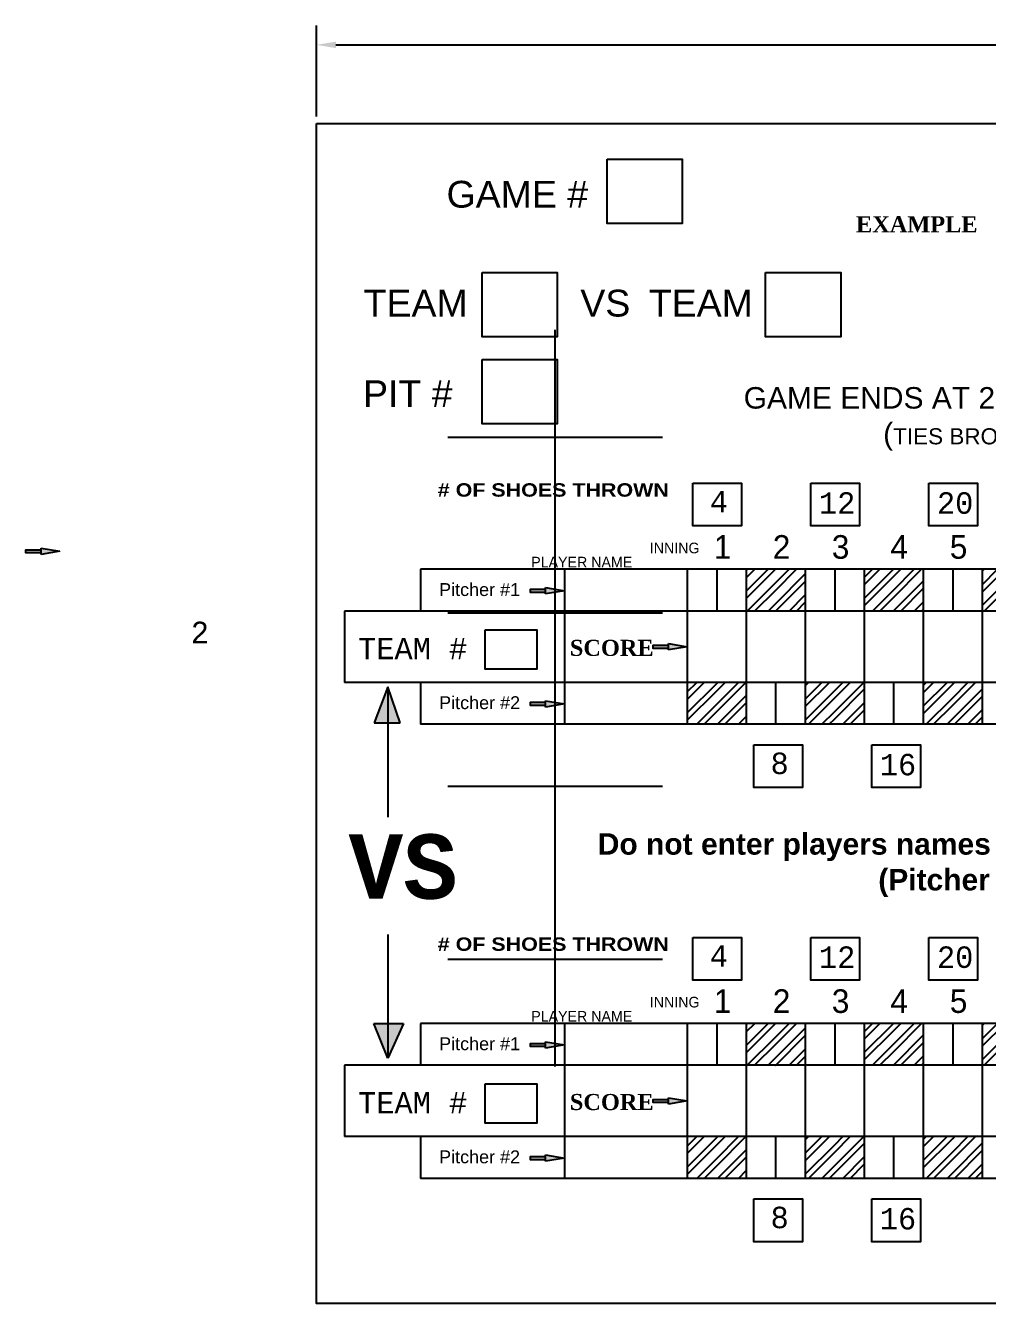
# Model space of a CAD drawing. Header units: inches. Extents: x -9 to 65.4, y -11.2 to 27.1.
# Drawn here: x -6.19 to 2.78, y -0.71 to 11.2 of the extents above; entities that cross this region are included whole.
import ezdxf

# ---------------------------------------------------------------- set-up
doc = ezdxf.new("R2010")
doc.units = ezdxf.units.IN
doc.header["$MEASUREMENT"] = 0
doc.header["$PDMODE"] = 2
doc.layers.add('Layer1', color=7, linetype='Continuous')
doc.layers.add('Layer2', color=7, linetype='Continuous')
doc.layers.add('POINTS', color=1, linetype='Continuous', plot=False)
doc.dimstyles.get("Standard").update_dxf_attribs({"dimtxt": 0.18, "dimasz": 0.18, "dimexe": 0.18, "dimexo": 0.0625, "dimgap": 0.09, "dimtad": 0, "dimtih": 1, "dimtoh": 1, "dimdec": 4, "dimzin": 0, "dimdsep": 46, "dimtxsty": 'Standard', "dimcen": 0.09, "dimadec": 0, "dimazin": 0, "dimtfac": 1, "dimtdec": 4, "dimtofl": 0, "dimtmove": 0, "dimatfit": 3, "dimfxl": 1, "dimtolj": 1, "dimtzin": 0, "dimarcsym": 0})

# ---------------------------------------------------------------- blocks, each defined once
blk = doc.blocks.new('*D4')
at = {"layer": 'Defpoints', "color": 0, "transparency": 16777216}
for p in [(-3.473, 11.018), (-3.473, 10.286), (13.527, 10.286)]:
    blk.add_point(p, dxfattribs=at)
at = {"layer": 'Layer2', "color": 0, "lineweight": -2, "transparency": 16777216}
for p, q in [((-3.473, 10.349), (-3.473, 11.198)), ((13.527, 10.349), (13.527, 11.198)), ((-3.293, 11.018), (4.487, 11.018)), ((13.347, 11.018), (5.567, 11.018))]:
    blk.add_line(p, q, dxfattribs=at)
at = {"layer": 'Layer2', "color": 0, "transparency": 16777216}
for points in [[(-3.293, 11.048), (-3.293, 10.988), (-3.473, 11.018)], [(13.347, 11.048), (13.347, 10.988), (13.527, 11.018)]]:
    blk.add_solid(points, dxfattribs=at)
at = {"layer": 'Layer2', "color": 0, "transparency": 16777216, "insert": (5.027, 11.018), "char_height": 0.18, "attachment_point": 5}
blk.add_mtext('\\A1;17.0000', dxfattribs=at)

msp = doc.modelspace()

# ---------------------------------------------------------------- hatches: boundary and pattern name
at = {"layer": 'Layer1'}
h = msp.add_hatch(color=256, dxfattribs=at)
h.paths.add_polyline_path([(-2.81024, 5.03377), (-2.93696, 4.69932), (-2.81024, 4.69932)])
h.paths.add_polyline_path([(-2.81024, 5.03377), (-2.81024, 4.69932), (-2.69345, 4.69932)])
h.paths.add_polyline_path([(-2.80786, 1.89449), (-2.93807, 1.89449), (-2.80786, 1.5735)])
h.paths.add_polyline_path([(-2.66381, 1.89449), (-2.80786, 1.89449), (-2.80786, 1.5735)])
at = {"layer": 'Layer2'}
h = msp.add_hatch(color=256, dxfattribs=at)
h.paths.add_polyline_path([(-6.04143, 6.28532), (-6.04143, 6.30893), (-6.18608, 6.30893), (-6.18608, 6.28532)])
h.paths.add_polyline_path([(-5.86529, 6.29725), (-6.04143, 6.32645), (-6.04143, 6.26769)])
h = msp.add_hatch(color=256, dxfattribs=at)
h.paths.add_polyline_path([(-1.33843, 5.9171), (-1.33843, 5.94072), (-1.48308, 5.94072), (-1.48308, 5.9171)])
h.paths.add_polyline_path([(-1.16229, 5.92903), (-1.33843, 5.95823), (-1.33843, 5.89947)])
h = msp.add_hatch(color=256, dxfattribs=at)
h.paths.add_polyline_path([(-0.19419, 5.39536), (-0.19419, 5.41897), (-0.33884, 5.41897), (-0.33884, 5.39536)])
h.paths.add_polyline_path([(-0.01805, 5.40728), (-0.19419, 5.43649), (-0.19419, 5.37772)])
h = msp.add_hatch(color=256, dxfattribs=at)
h.paths.add_polyline_path([(-1.33843, 4.86275), (-1.33843, 4.88637), (-1.48308, 4.88637), (-1.48308, 4.86275)])
h.paths.add_polyline_path([(-1.16229, 4.87468), (-1.33843, 4.90388), (-1.33843, 4.84512)])
h = msp.add_hatch(color=256, dxfattribs=at)
h.paths.add_polyline_path([(-1.33843, 1.68358), (-1.33843, 1.70719), (-1.48308, 1.70719), (-1.48308, 1.68358)])
h.paths.add_polyline_path([(-1.16229, 1.6955), (-1.33843, 1.72471), (-1.33843, 1.66594)])
h = msp.add_hatch(color=256, dxfattribs=at)
h.paths.add_polyline_path([(-0.19419, 1.16183), (-0.19419, 1.18545), (-0.33884, 1.18545), (-0.33884, 1.16183)])
h.paths.add_polyline_path([(-0.01805, 1.17376), (-0.19419, 1.20297), (-0.19419, 1.1442)])
h = msp.add_hatch(color=256, dxfattribs=at)
h.paths.add_polyline_path([(-1.33843, 0.62923), (-1.33843, 0.65284), (-1.48308, 0.65284), (-1.48308, 0.62923)])
h.paths.add_polyline_path([(-1.16229, 0.64115), (-1.33843, 0.67036), (-1.33843, 0.61159)])

# ---------------------------------------------------------------- linework, layer by layer
at = {"layer": 'Layer1'}
for p, q in [((11.53195, 6.12916), (-2.50423, 6.12916)), ((-2.50423, 6.12916), (-2.50423, 5.73976)), ((-1.16229, 6.12916), (-1.16229, 4.68541)), ((-0.01805, 6.12916), (-0.01805, 4.68541)), ((0.25695, 6.12916), (0.25695, 5.73976)), ((0.53195, 6.12916), (0.53195, 4.68541)), ((0.53195, 6.05029), (0.61082, 6.12916)), ((0.53195, 5.85584), (0.80528, 6.12916)), ((0.53195, 6.11904), (0.54207, 6.12916)), ((0.53195, 5.92459), (0.73653, 6.12916)), ((0.80695, 5.93638), (0.99973, 6.12916)), ((0.80695, 6.00513), (0.93098, 6.12916)), ((0.80695, 5.81068), (1.08195, 6.08568)), ((1.08195, 6.12916), (1.08195, 4.68541)), ((1.35695, 6.12916), (1.35695, 5.73976)), ((1.63195, 6.12916), (1.63195, 4.68541)), ((1.63195, 5.98356), (1.77755, 6.12916)), ((1.63195, 6.05231), (1.7088, 6.12916)), ((1.63195, 5.85786), (1.90325, 6.12916)), ((1.90695, 6.06411), (1.972, 6.12916)), ((1.90695, 5.86966), (2.16646, 6.12916)), ((1.90695, 5.93841), (2.09771, 6.12916)), ((2.18195, 6.12916), (2.18195, 4.68541)), ((2.45695, 6.12916), (2.45695, 5.73976)), ((2.45695, 6.12916), (2.45695, 5.73976)), ((2.73195, 6.12916), (2.73195, 4.68541)), ((2.73195, 6.11129), (2.74982, 6.12916)), ((2.73195, 5.91684), (2.94427, 6.12916)), ((2.73195, 5.98559), (2.87552, 6.12916)), ((0.54158, 5.73976), (0.80695, 6.00513)), ((0.80695, 5.74193), (1.08195, 6.01693)), ((1.63195, 5.78911), (1.90695, 6.06411)), ((1.90695, 5.74395), (2.18195, 6.01895)), ((2.73195, 5.79113), (3.00695, 6.06613)), ((2.74933, 5.73976), (3.00695, 5.99738)), ((0.61033, 5.73976), (0.80695, 5.93638)), ((0.93049, 5.73976), (1.08195, 5.89122)), ((1.70831, 5.73976), (1.90695, 5.93841)), ((1.77706, 5.73976), (1.90695, 5.86966)), ((1.97151, 5.73976), (2.18195, 5.9502)), ((-3.21191, 5.73976), (-3.21191, 5.07481)), ((11.53195, 5.73976), (-3.21191, 5.73976)), ((0.73603, 5.73976), (0.80695, 5.81068)), ((0.80478, 5.73976), (0.80695, 5.74193)), ((0.99924, 5.73976), (1.08195, 5.82247)), ((1.90276, 5.73976), (1.90695, 5.74395)), ((2.09721, 5.73976), (2.18195, 5.8245)), ((2.16596, 5.73976), (2.18195, 5.75575)), ((11.53195, 5.07481), (-3.21191, 5.07481)), ((-2.81024, 5.03377), (-2.93696, 4.69932)), ((-2.81024, 5.03377), (-2.81024, 3.81793)), ((-2.69345, 4.69932), (-2.81024, 5.03377)), ((-2.50423, 5.07481), (-2.50423, 4.68541)), ((-0.01805, 4.91693), (0.13983, 5.07481)), ((-0.01805, 4.98568), (0.07108, 5.07481)), ((-0.01805, 4.79122), (0.25695, 5.06622)), ((0.25695, 4.99747), (0.33429, 5.07481)), ((0.25695, 4.80302), (0.52874, 5.07481)), ((0.25695, 5.06622), (0.26554, 5.07481)), ((0.25695, 4.87177), (0.45999, 5.07481)), ((0.80695, 4.68541), (0.80695, 5.07481)), ((1.08195, 5.04466), (1.11211, 5.07481)), ((1.08195, 4.8502), (1.30656, 5.07481)), ((1.08195, 4.91895), (1.23781, 5.07481)), ((1.35695, 4.93075), (1.50101, 5.07481)), ((1.35695, 4.9995), (1.43226, 5.07481)), ((1.35695, 4.80504), (1.62672, 5.07481)), ((1.35695, 4.73629), (1.63195, 5.01129)), ((1.90695, 4.68541), (1.90695, 5.07481)), ((2.18195, 4.97793), (2.27883, 5.07481)), ((2.18195, 5.04668), (2.21008, 5.07481)), ((2.18195, 4.85223), (2.40454, 5.07481)), ((2.18195, 4.78348), (2.45695, 5.05848)), ((2.45695, 5.05848), (2.47329, 5.07481)), ((2.45695, 4.86402), (2.66774, 5.07481)), ((2.45695, 4.93277), (2.59899, 5.07481)), ((2.45695, 4.73832), (2.73195, 5.01332)), ((-0.01805, 4.72247), (0.25695, 4.99747)), ((0.26505, 4.68541), (0.53195, 4.95231)), ((1.08195, 4.7245), (1.35695, 4.9995)), ((1.11161, 4.68541), (1.35695, 4.93075)), ((1.43177, 4.68541), (1.63195, 4.88559)), ((2.20959, 4.68541), (2.45695, 4.93277)), ((2.4728, 4.68541), (2.73195, 4.94457)), ((0.07059, 4.68541), (0.25695, 4.87177)), ((0.13934, 4.68541), (0.25695, 4.80302)), ((0.3338, 4.68541), (0.53195, 4.88356)), ((1.23732, 4.68541), (1.35695, 4.80504)), ((1.50052, 4.68541), (1.63195, 4.81684)), ((2.27834, 4.68541), (2.45695, 4.86402)), ((2.5985, 4.68541), (2.73195, 4.81886)), ((-2.93696, 4.69932), (-2.69345, 4.69932)), ((11.53195, 4.68541), (-2.50423, 4.68541)), ((0.4595, 4.68541), (0.53195, 4.75786)), ((0.52825, 4.68541), (0.53195, 4.68911)), ((1.30607, 4.68541), (1.35695, 4.73629)), ((1.62623, 4.68541), (1.63195, 4.69113)), ((2.40405, 4.68541), (2.45695, 4.73832)), ((2.66725, 4.68541), (2.73195, 4.75011)), ((-2.80786, 2.72565), (-2.80786, 1.5735)), ((-2.80786, 1.5735), (-2.93807, 1.89449)), ((-2.93807, 1.89449), (-2.66381, 1.89449)), ((-2.66381, 1.89449), (-2.80786, 1.5735)), ((11.53195, 1.89563), (-2.50423, 1.89563)), ((-2.50423, 1.89563), (-2.50423, 1.50623)), ((-1.16229, 1.89563), (-1.16229, 0.45188)), ((-0.01805, 1.89563), (-0.01805, 0.45188)), ((0.25695, 1.89563), (0.25695, 1.50623)), ((0.53195, 1.89563), (0.53195, 0.45188)), ((0.53195, 1.81677), (0.61082, 1.89563)), ((0.53195, 1.62231), (0.80528, 1.89563)), ((0.53195, 1.88552), (0.54207, 1.89563)), ((0.53195, 1.69106), (0.73653, 1.89563)), ((0.80695, 1.70286), (0.99973, 1.89563)), ((0.80695, 1.77161), (0.93098, 1.89563)), ((0.80695, 1.57715), (1.08195, 1.85215)), ((1.08195, 1.89563), (1.08195, 0.45188)), ((1.35695, 1.89563), (1.35695, 1.50623)), ((1.63195, 1.89563), (1.63195, 0.45188)), ((1.63195, 1.75004), (1.77755, 1.89563)), ((1.63195, 1.81879), (1.7088, 1.89563)), ((1.63195, 1.62433), (1.90325, 1.89563)), ((1.63195, 1.55558), (1.90695, 1.83058)), ((1.90695, 1.83058), (1.972, 1.89563)), ((1.90695, 1.63613), (2.16646, 1.89563)), ((1.90695, 1.70488), (2.09771, 1.89563)), ((2.18195, 1.89563), (2.18195, 0.45188)), ((2.45695, 1.89563), (2.45695, 1.50623)), ((2.45695, 1.89563), (2.45695, 1.50623)), ((2.73195, 1.89563), (2.73195, 0.45188)), ((2.73195, 1.87777), (2.74982, 1.89563)), ((2.73195, 1.68331), (2.94427, 1.89563)), ((2.73195, 1.75206), (2.87552, 1.89563)), ((2.73195, 1.55761), (3.00695, 1.83261)), ((0.54158, 1.50623), (0.80695, 1.77161)), ((0.61033, 1.50623), (0.80695, 1.70286)), ((0.80695, 1.5084), (1.08195, 1.7834)), ((1.70831, 1.50623), (1.90695, 1.70488)), ((1.90695, 1.51043), (2.18195, 1.78543)), ((1.97151, 1.50623), (2.18195, 1.71668)), ((2.74933, 1.50623), (3.00695, 1.76386)), ((0.73603, 1.50623), (0.80695, 1.57715)), ((0.93049, 1.50623), (1.08195, 1.6577)), ((0.99924, 1.50623), (1.08195, 1.58895)), ((1.77706, 1.50623), (1.90695, 1.63613)), ((2.09721, 1.50623), (2.18195, 1.59097)), ((11.53195, 1.50623), (-3.21191, 1.50623)), ((-3.21191, 1.50623), (-3.21191, 0.84128)), ((0.80478, 1.50623), (0.80695, 1.5084)), ((1.90276, 1.50623), (1.90695, 1.51043)), ((2.16596, 1.50623), (2.18195, 1.52222)), ((11.53195, 0.84128), (-3.21191, 0.84128)), ((-2.50423, 0.84128), (-2.50423, 0.45188)), ((-0.01805, 0.6834), (0.13983, 0.84128)), ((-0.01805, 0.75215), (0.07108, 0.84128)), ((0.25695, 0.76395), (0.33429, 0.84128)), ((0.25695, 0.56949), (0.52874, 0.84128)), ((0.25695, 0.8327), (0.26554, 0.84128)), ((0.25695, 0.63824), (0.45999, 0.84128)), ((0.80695, 0.45188), (0.80695, 0.84128)), ((1.08195, 0.81113), (1.11211, 0.84128)), ((1.08195, 0.61668), (1.30656, 0.84128)), ((1.08195, 0.68543), (1.23781, 0.84128)), ((1.35695, 0.69722), (1.50101, 0.84128)), ((1.35695, 0.76597), (1.43226, 0.84128)), ((1.35695, 0.57152), (1.62672, 0.84128)), ((1.90695, 0.45188), (1.90695, 0.84128)), ((2.18195, 0.7444), (2.27883, 0.84128)), ((2.18195, 0.81315), (2.21008, 0.84128)), ((2.18195, 0.6187), (2.40454, 0.84128)), ((2.45695, 0.82495), (2.47329, 0.84128)), ((2.45695, 0.6305), (2.66774, 0.84128)), ((2.45695, 0.69925), (2.59899, 0.84128)), ((-0.01805, 0.5577), (0.25695, 0.8327)), ((-0.01805, 0.48895), (0.25695, 0.76395)), ((0.26505, 0.45188), (0.53195, 0.71879)), ((1.08195, 0.49097), (1.35695, 0.76597)), ((1.35695, 0.50277), (1.63195, 0.77777)), ((2.18195, 0.54995), (2.45695, 0.82495)), ((2.45695, 0.50479), (2.73195, 0.77979)), ((0.07059, 0.45188), (0.25695, 0.63824)), ((0.3338, 0.45188), (0.53195, 0.65004)), ((1.11161, 0.45188), (1.35695, 0.69722)), ((1.43177, 0.45188), (1.63195, 0.65206)), ((2.20959, 0.45188), (2.45695, 0.69925)), ((2.27834, 0.45188), (2.45695, 0.6305)), ((2.4728, 0.45188), (2.73195, 0.71104)), ((0.13934, 0.45188), (0.25695, 0.56949)), ((0.4595, 0.45188), (0.53195, 0.52433)), ((1.23732, 0.45188), (1.35695, 0.57152)), ((1.30607, 0.45188), (1.35695, 0.50277)), ((1.50052, 0.45188), (1.63195, 0.58331)), ((2.40405, 0.45188), (2.45695, 0.50479)), ((2.5985, 0.45188), (2.73195, 0.58534)), ((2.66725, 0.45188), (2.73195, 0.51659)), ((11.53195, 0.45188), (-2.50423, 0.45188)), ((0.52825, 0.45188), (0.53195, 0.45558)), ((1.62623, 0.45188), (1.63195, 0.45761))]:
    msp.add_line(p, q, dxfattribs=at)
at = {"layer": 'Layer2'}
for p, q in [((-6.04143, 6.32645), (-5.86529, 6.29725)), ((-6.04143, 6.26769), (-6.04143, 6.32645)), ((-5.86529, 6.29725), (-6.04143, 6.26769)), ((-1.33843, 5.95823), (-1.16229, 5.92903)), ((-1.33843, 5.89947), (-1.33843, 5.95823)), ((-1.16229, 5.92903), (-1.33843, 5.89947)), ((-0.19419, 5.43649), (-0.01805, 5.40728)), ((-0.19419, 5.37772), (-0.19419, 5.43649)), ((-0.01805, 5.40728), (-0.19419, 5.37772)), ((-1.33843, 4.90388), (-1.16229, 4.87468)), ((-1.33843, 4.84512), (-1.33843, 4.90388)), ((-1.16229, 4.87468), (-1.33843, 4.84512)), ((-1.33843, 1.72471), (-1.16229, 1.6955)), ((-1.33843, 1.66594), (-1.33843, 1.72471)), ((-1.16229, 1.6955), (-1.33843, 1.66594)), ((-0.19419, 1.20297), (-0.01805, 1.17376)), ((-0.19419, 1.1442), (-0.19419, 1.20297)), ((-0.01805, 1.17376), (-0.19419, 1.1442)), ((-1.33843, 0.67036), (-1.16229, 0.64115)), ((-1.33843, 0.61159), (-1.33843, 0.67036)), ((-1.16229, 0.64115), (-1.33843, 0.61159))]:
    msp.add_line(p, q, dxfattribs=at)
for points in [[(-3.47335, 10.2861), (13.52665, 10.2861), (13.52665, -0.7139), (-3.47335, -0.7139)], [(-0.76562, 9.95351), (-0.06579, 9.95351), (-0.06579, 9.35385), (-0.76562, 9.35385)], [(-1.92895, 8.89753), (-1.22913, 8.89753), (-1.22913, 8.29787), (-1.92895, 8.29787)], [(0.71286, 8.89753), (1.41269, 8.89753), (1.41269, 8.29787), (0.71286, 8.29787)], [(-1.92895, 8.08505), (-1.22913, 8.08505), (-1.22913, 7.48539), (-1.92895, 7.48539)], [(0.03458, 6.93214), (0.48891, 6.93214), (0.48891, 6.5331), (0.03458, 6.5331)], [(1.13458, 6.93214), (1.58891, 6.93214), (1.58891, 6.5331), (1.13458, 6.5331)], [(2.23458, 6.93214), (2.68891, 6.93214), (2.68891, 6.5331), (2.23458, 6.5331)], [(-6.04143, 6.28532), (-6.04143, 6.30893), (-6.18608, 6.30893), (-6.18608, 6.28532)], [(-1.33843, 5.9171), (-1.33843, 5.94072), (-1.48308, 5.94072), (-1.48308, 5.9171)], [(-1.90287, 5.56618), (-1.41964, 5.56618), (-1.41964, 5.19981), (-1.90287, 5.19981)], [(-0.19419, 5.39536), (-0.19419, 5.41897), (-0.33884, 5.41897), (-0.33884, 5.39536)], [(-1.33843, 4.86275), (-1.33843, 4.88637), (-1.48308, 4.88637), (-1.48308, 4.86275)], [(0.60178, 4.49388), (1.05611, 4.49388), (1.05611, 4.09483), (0.60178, 4.09483)], [(1.70178, 4.49388), (2.15611, 4.49388), (2.15611, 4.09483), (1.70178, 4.09483)], [(0.03458, 2.69862), (0.48891, 2.69862), (0.48891, 2.29957), (0.03458, 2.29957)], [(1.13458, 2.69862), (1.58891, 2.69862), (1.58891, 2.29957), (1.13458, 2.29957)], [(2.23458, 2.69862), (2.68891, 2.69862), (2.68891, 2.29957), (2.23458, 2.29957)], [(-1.33843, 1.68358), (-1.33843, 1.70719), (-1.48308, 1.70719), (-1.48308, 1.68358)], [(-1.90287, 1.33265), (-1.41964, 1.33265), (-1.41964, 0.96629), (-1.90287, 0.96629)], [(-0.19419, 1.16183), (-0.19419, 1.18545), (-0.33884, 1.18545), (-0.33884, 1.16183)], [(-1.33843, 0.62923), (-1.33843, 0.65284), (-1.48308, 0.65284), (-1.48308, 0.62923)], [(0.60178, 0.26035), (1.05611, 0.26035), (1.05611, -0.13869), (0.60178, -0.13869)], [(1.70178, 0.26035), (2.15611, 0.26035), (2.15611, -0.13869), (1.70178, -0.13869)]]:
    msp.add_lwpolyline(points, close=True, dxfattribs=at)
at = {"layer": 'POINTS'}
for p in [(-1.24989, 7.36035), (-1.24989, 5.72212), (-1.24989, 4.10944), (-1.24989, 2.49621)]:
    msp.add_point(p, dxfattribs=at)

# ---------------------------------------------------------------- texts
at = {"layer": 'Layer1', "insert": (-3.17514, 3.65836), "char_height": 0.6, "attachment_point": 1}
msp.add_mtext_dynamic_manual_height_columns('{\\fMonospac821 BT|b1|i0|c0|p49;VS}', width=1.5144654, gutter_width=1, heights=[0], dxfattribs=at)
at = {"layer": 'Layer2'}
for s, insert, char_height, width, attachment_point in [('{\\fArial|b0|i0|c0|p34;GAME #}', (-2.26174, 9.75041), 0.25, 1.6882053, 1), ('{\\fTimes New Roman|b1|i0|c0|p18;EXAMPLE}', (1.55525, 9.42018), 0.15, 1.8101125, 1), ('{\\fArial|b0|i0|c0|p34;TEAM}', (-3.03469, 8.73543), 0.25, 1.6882053, 1), ('{\\fArial|b0|i0|c0|p34;VS}', (-1.01453, 8.73543), 0.25, 1.6882053, 1), ('{\\fArial|b0|i0|c0|p34;TEAM}', (-0.37619, 8.73543), 0.25, 1.6882053, 1), ('{\\fArial|b0|i0|c0|p34;PIT #}', (-3.04014, 7.89098), 0.25, 1.6882053, 1), ('{\\fArial Baltic|b0|i0|c186|p34;GAME ENDS AT 21 POINTS OR 84 SHOES WHATEVER COMES FIRST\\P(\\H0.75x;TIES BROKEN BY THE VERY NEXT POINT IN AN EXTRA INNING)\\H1.333x;*}', (5.11059, 7.82762), 0.2, 11.9873389, 2), ('{\\fArial Black|b0|i0|c0|p34;# OF SHOES THROWN}', (-2.34364, 6.93146), 0.125, 2.6482144, 1), ('{\\fMonospac821 BT|b0|i0|c0|p49;4}', (0.19139, 6.85911), 0.2, 0.5475591, 1), ('{\\fMonospac821 BT|b0|i0|c0|p49;12}', (1.20982, 6.84746), 0.2, 0.5475591, 1), ('{\\fMonospac821 BT|b0|i0|c0|p49;20}', (2.30982, 6.84746), 0.2, 0.5475591, 1), ('1', (0.22953, 6.44778), 0.22, 0.48114, 1), ('2', (0.77953, 6.44778), 0.22, 0.48114, 1), ('3', (1.32953, 6.44778), 0.22, 0.48114, 1), ('4', (1.87583, 6.44778), 0.22, 0.48114, 1), ('5', (2.42953, 6.44778), 0.22, 0.48114, 1), ('INNING', (-0.36684, 6.37767), 0.099, 1.3849, 1), ('PLAYER NAME', (-1.47234, 6.24576), 0.099, 1.3849, 1), ('{\\fArial|b0|i0|c0|p34;Pitcher #1}', (-2.33101, 6.00042), 0.12, 1.3139048, 1), ('{\\fMonospac821 BT|b0|i0|c0|p49;2}', (-4.64573, 5.64067), 0.2, 0.5475591, 1), ('{\\fMonospac821 BT|b0|i0|c0|p49;TEAM #              }', (-3.08605, 5.49038), 0.2, 1.0951908, 1), ('{\\fTimes New Roman MT Extra Bold|b0|i0|c0|p18;SCORE}', (-1.11217, 5.47213), 0.15, 1.5125, 1), ('{\\fArial|b0|i0|c0|p34;Pitcher #2}', (-2.33101, 4.94607), 0.12, 1.3139048, 1), ('{\\fMonospac821 BT|b0|i0|c0|p49;8}', (0.75859, 4.42084), 0.2, 0.5475591, 1), ('{\\fMonospac821 BT|b0|i0|c0|p49;16}', (1.77702, 4.4092), 0.2, 0.5475591, 1), ('{\\fArial Greek|b1|i0|c161|p34;Do not enter players names until a shoe is flipped and  pitching order is established!\\P(Pitcher 1 vs Pitcher 1, Pitcher 2 vs Pitcher 2)}', (4.75958, 3.66942), 0.2, 14.2300317, 2), ('{\\fArial Black|b0|i0|c0|p34;# OF SHOES THROWN}', (-2.34364, 2.69794), 0.125, 2.6482144, 1), ('{\\fMonospac821 BT|b0|i0|c0|p49;4}', (0.19139, 2.62558), 0.2, 0.5475591, 1), ('{\\fMonospac821 BT|b0|i0|c0|p49;12}', (1.20982, 2.61394), 0.2, 0.5475591, 1), ('{\\fMonospac821 BT|b0|i0|c0|p49;20}', (2.30982, 2.61394), 0.2, 0.5475591, 1), ('INNING', (-0.36684, 2.14415), 0.099, 1.3849, 1), ('1', (0.22953, 2.21426), 0.22, 0.48114, 1), ('2', (0.77953, 2.21426), 0.22, 0.48114, 1), ('3', (1.32953, 2.21426), 0.22, 0.48114, 1), ('4', (1.87583, 2.21426), 0.22, 0.48114, 1), ('5', (2.42953, 2.21426), 0.22, 0.48114, 1), ('PLAYER NAME', (-1.47234, 2.01223), 0.099, 1.3849, 1), ('{\\fArial|b0|i0|c0|p34;Pitcher #1}', (-2.33101, 1.76689), 0.12, 1.3139048, 1), ('{\\fMonospac821 BT|b0|i0|c0|p49;TEAM #              }', (-3.08605, 1.25685), 0.2, 1.0951908, 1), ('{\\fTimes New Roman MT Extra Bold|b0|i0|c0|p18;SCORE}', (-1.11217, 1.2386), 0.15, 1.5125, 1), ('{\\fArial|b0|i0|c0|p34;Pitcher #2}', (-2.33101, 0.71254), 0.12, 1.3139048, 1), ('{\\fMonospac821 BT|b0|i0|c0|p49;8}', (0.75859, 0.18732), 0.2, 0.5475591, 1), ('{\\fMonospac821 BT|b0|i0|c0|p49;16}', (1.77702, 0.17567), 0.2, 0.5475591, 1)]:
    msp.add_mtext(s, dxfattribs=dict(at, insert=insert, char_height=char_height, width=width, attachment_point=attachment_point))

# ---------------------------------------------------------------- dimensions: what is measured, and where the dimension line sits
dim = msp.add_linear_dim(base=(-3.47335, 11.01792), p1=(13.52665, 10.2861), p2=(-3.47335, 10.2861), dimstyle='Standard', dxfattribs=at)
dim.commit()
dim.dimension.update_dxf_attribs({"geometry": '*D4', "text_midpoint": (5.02665, 11.01792)})

doc.saveas('drawing.dxf')
